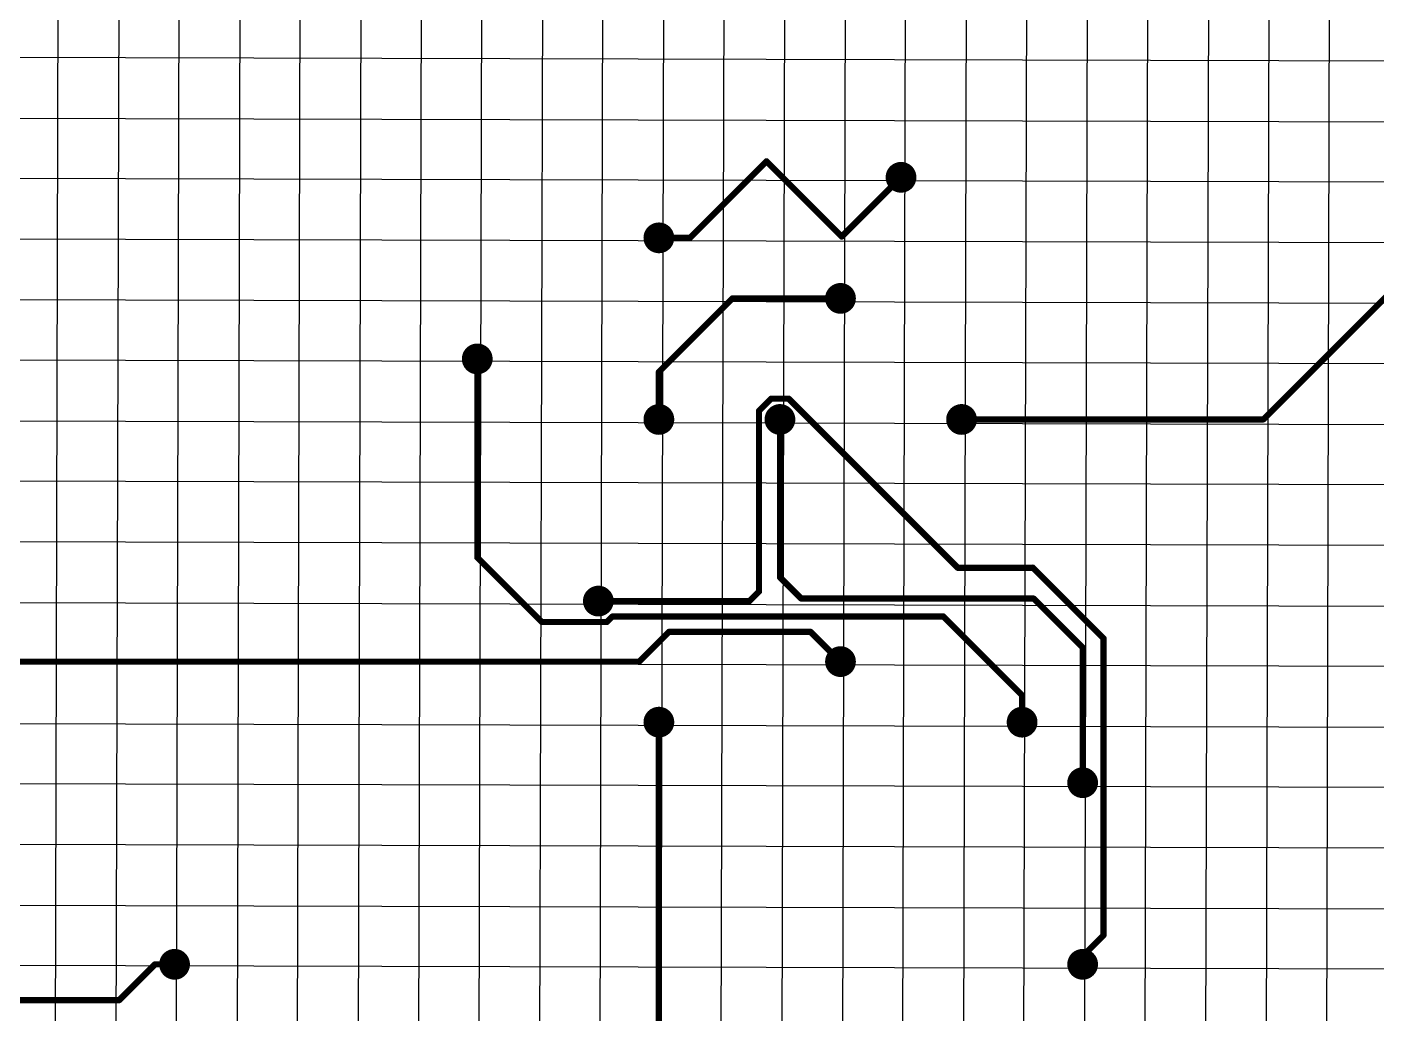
# Model space of a CAD drawing. Header units: millimetres. Extents: x -1529 to 2898, y -1337 to 2183.
# Drawn here: x 1731.9 to 1871.2, y -966.7 to -864.8 of the extents above; entities that cross this region are included whole.
import ezdxf

# ---------------------------------------------------------------- set-up
doc = ezdxf.new("R2010")
doc.units = ezdxf.units.MM
doc.layers.add('2-тонкие', color=141, linetype='Continuous', lineweight=30)
doc.layers.add('TopOverlay', color=2, linetype='Continuous')

msp = doc.modelspace()

# ---------------------------------------------------------------- linework, layer by layer
at = {"layer": '2-тонкие', "color": 0}
for p, q in [((1734.588, -1049.198), (1735.24, -799.051)), ((1741.497, -799.051), (1740.831, -1054.523)), ((1747.088, -1049.23), (1747.741, -799.051)), ((1759.588, -1049.263), (1760.241, -799.051)), ((1766.498, -799.051), (1765.831, -1054.589)), ((1772.741, -799.051), (1772.088, -1049.296)), ((1778.331, -1054.621), (1778.998, -799.051)), ((1785.241, -799.051), (1784.588, -1049.328)), ((1790.831, -1054.654), (1791.498, -799.051)), ((1797.741, -799.051), (1797.088, -1049.361)), ((1803.331, -1054.686), (1803.998, -799.051)), ((1810.241, -799.051), (1809.588, -1049.393)), ((1816.498, -799.051), (1815.831, -1054.719)), ((1822.088, -1049.426), (1822.741, -799.051)), ((1828.998, -799.051), (1828.331, -1054.751)), ((1834.588, -1049.458), (1835.241, -799.051)), ((1841.498, -799.051), (1840.831, -1054.784)), ((1847.088, -1049.491), (1847.741, -799.051)), ((1853.998, -799.051), (1853.331, -1054.817)), ((1860.241, -799.051), (1859.588, -1049.524)), ((1865.831, -1054.849), (1866.498, -799.051)), ((1915.855, -868.42), (1672.105, -867.785)), ((1672.105, -874.035), (1921.294, -874.684)), ((1915.855, -880.92), (1672.105, -880.285)), ((1921.261, -887.184), (1672.105, -886.535)), ((1672.105, -892.785), (1915.855, -893.42)), ((1672.105, -905.285), (1915.855, -905.92)), ((1921.196, -912.184), (1672.105, -911.535)), ((1915.855, -918.42), (1672.105, -917.785)), ((1672.105, -924.035), (1921.164, -924.684)), ((1915.855, -930.92), (1672.105, -930.285)), ((1672.105, -936.535), (1921.131, -937.184)), ((1915.855, -943.42), (1672.105, -942.785)), ((1921.098, -949.684), (1672.105, -949.035)), ((1672.105, -955.285), (1915.855, -955.92)), ((1921.066, -962.184), (1672.105, -961.535))]:
    msp.add_line(p, q, dxfattribs=at)
at = {"layer": 'TopOverlay', "color": 0}
for p, q in [((1753.997, -799.051), (1753.331, -1054.556)), ((1921.229, -899.684), (1672.105, -899.035))]:
    msp.add_line(p, q, dxfattribs=at)
for points, const_width in [([(1897.105, -867.701), (1859.505, -905.301)], 0.635), ([(1808.211, -878.643), (1800.302, -886.551)], 0.635), ([(1815.987, -886.419), (1808.211, -878.643)], 0.635), ([(1822.105, -880.301), (1815.987, -886.419)], 0.635), ([(1821.787, -879.984), (1821.47, -879.984)], 0.127), ([(1821.787, -880.301), (1821.47, -879.984)], 0.127), ([(1821.787, -880.301), (1821.47, -880.619)], 0.127), ([(1821.787, -880.619), (1821.47, -880.619)], 0.127), ([(1822.105, -879.666), (1821.787, -879.984)], 0.127), ([(1822.105, -880.936), (1821.787, -880.619)], 0.127), ([(1822.422, -879.984), (1822.105, -879.666)], 0.127), ([(1822.422, -880.619), (1822.105, -880.936)], 0.127), ([(1822.74, -879.984), (1822.422, -880.301)], 0.127), ([(1822.74, -879.984), (1822.422, -879.984)], 0.127), ([(1822.74, -880.619), (1822.422, -880.301)], 0.127), ([(1822.74, -880.619), (1822.422, -880.619)], 0.127), ([(1796.787, -886.234), (1796.47, -886.234)], 0.127), ([(1796.787, -886.551), (1796.47, -886.234)], 0.127), ([(1797.105, -885.916), (1796.787, -886.234)], 0.127), ([(1800.302, -886.551), (1797.105, -886.551)], 0.635), ([(1797.422, -886.234), (1797.105, -885.916)], 0.127), ([(1797.74, -886.234), (1797.422, -886.551)], 0.127), ([(1797.74, -886.234), (1797.422, -886.234)], 0.127), ([(1796.787, -886.551), (1796.47, -886.869)], 0.127), ([(1796.787, -886.869), (1796.47, -886.869)], 0.127), ([(1797.105, -887.186), (1796.787, -886.869)], 0.127), ([(1797.422, -886.869), (1797.105, -887.186)], 0.127), ([(1797.74, -886.869), (1797.422, -886.551)], 0.127), ([(1797.74, -886.869), (1797.422, -886.869)], 0.127), ([(1804.691, -892.801), (1797.105, -900.387)], 0.635), ([(1815.855, -892.801), (1804.691, -892.801)], 0.635), ([(1815.537, -892.484), (1815.22, -892.484)], 0.127), ([(1815.537, -892.801), (1815.22, -892.484)], 0.127), ([(1815.537, -892.801), (1815.22, -893.119)], 0.127), ([(1815.537, -893.119), (1815.22, -893.119)], 0.127), ([(1815.855, -892.166), (1815.537, -892.484)], 0.127), ([(1815.855, -893.436), (1815.537, -893.119)], 0.127), ([(1816.172, -892.484), (1815.855, -892.166)], 0.127), ([(1816.172, -893.119), (1815.855, -893.436)], 0.127), ([(1816.49, -892.484), (1816.172, -892.801)], 0.127), ([(1816.49, -892.484), (1816.172, -892.484)], 0.127), ([(1816.49, -893.119), (1816.172, -892.801)], 0.127), ([(1816.49, -893.119), (1816.172, -893.119)], 0.127), ([(1778.037, -898.734), (1777.72, -898.734)], 0.127), ([(1778.037, -899.051), (1777.72, -898.734)], 0.127), ([(1778.355, -898.416), (1778.037, -898.734)], 0.127), ([(1778.355, -919.555), (1778.355, -899.051)], 0.635), ([(1778.672, -898.734), (1778.355, -898.416)], 0.127), ([(1778.99, -898.734), (1778.672, -899.051)], 0.127), ([(1778.99, -898.734), (1778.672, -898.734)], 0.127), ([(1778.037, -899.051), (1777.72, -899.369)], 0.127), ([(1778.037, -899.369), (1777.72, -899.369)], 0.127), ([(1778.355, -899.686), (1778.037, -899.369)], 0.127), ([(1778.672, -899.369), (1778.355, -899.686)], 0.127), ([(1778.99, -899.369), (1778.672, -899.051)], 0.127), ([(1778.99, -899.369), (1778.672, -899.369)], 0.127), ([(1797.105, -905.301), (1797.105, -900.387)], 0.635), ([(1808.712, -903.146), (1807.45, -904.409)], 0.635), ([(1810.498, -903.146), (1808.712, -903.146)], 0.635), ([(1827.972, -920.62), (1810.498, -903.146)], 0.635), ([(1807.45, -923.063), (1807.45, -904.409)], 0.635), ([(1796.787, -904.984), (1796.47, -904.984)], 0.127), ([(1796.787, -905.301), (1796.47, -904.984)], 0.127), ([(1796.787, -905.301), (1796.47, -905.619)], 0.127), ([(1796.787, -905.619), (1796.47, -905.619)], 0.127), ([(1797.105, -904.666), (1796.787, -904.984)], 0.127), ([(1797.105, -905.936), (1796.787, -905.619)], 0.127), ([(1797.422, -904.984), (1797.105, -904.666)], 0.127), ([(1797.422, -905.619), (1797.105, -905.936)], 0.127), ([(1797.74, -904.984), (1797.422, -905.301)], 0.127), ([(1797.74, -904.984), (1797.422, -904.984)], 0.127), ([(1797.74, -905.619), (1797.422, -905.301)], 0.127), ([(1797.74, -905.619), (1797.422, -905.619)], 0.127), ([(1809.287, -904.984), (1808.97, -904.984)], 0.127), ([(1809.287, -905.301), (1808.97, -904.984)], 0.127), ([(1809.287, -905.301), (1808.97, -905.619)], 0.127), ([(1809.287, -905.619), (1808.97, -905.619)], 0.127), ([(1809.605, -904.666), (1809.287, -904.984)], 0.127), ([(1809.605, -905.936), (1809.287, -905.619)], 0.127), ([(1809.605, -921.595), (1809.605, -905.301)], 0.635), ([(1809.922, -904.984), (1809.605, -904.666)], 0.127), ([(1809.922, -905.619), (1809.605, -905.936)], 0.127), ([(1810.24, -904.984), (1809.922, -905.301)], 0.127), ([(1810.24, -904.984), (1809.922, -904.984)], 0.127), ([(1810.24, -905.619), (1809.922, -905.301)], 0.127), ([(1810.24, -905.619), (1809.922, -905.619)], 0.127), ([(1828.037, -904.984), (1827.72, -904.984)], 0.127), ([(1828.037, -905.301), (1827.72, -904.984)], 0.127), ([(1828.037, -905.301), (1827.72, -905.619)], 0.127), ([(1828.037, -905.619), (1827.72, -905.619)], 0.127), ([(1828.355, -904.666), (1828.037, -904.984)], 0.127), ([(1828.355, -905.936), (1828.037, -905.619)], 0.127), ([(1859.505, -905.301), (1828.355, -905.301)], 0.635), ([(1828.672, -904.984), (1828.355, -904.666)], 0.127), ([(1828.672, -905.619), (1828.355, -905.936)], 0.127), ([(1828.99, -904.984), (1828.672, -905.301)], 0.127), ([(1828.99, -904.984), (1828.672, -904.984)], 0.127), ([(1828.99, -905.619), (1828.672, -905.301)], 0.127), ([(1828.99, -905.619), (1828.672, -905.619)], 0.127), ([(1785.006, -926.206), (1778.355, -919.555)], 0.635), ([(1835.687, -920.62), (1827.972, -920.62)], 0.635), ([(1835.716, -920.591), (1835.687, -920.62)], 0.635), ([(1843.01, -927.886), (1835.716, -920.591)], 0.635), ([(1811.801, -923.791), (1809.605, -921.595)], 0.635), ([(1790.537, -923.734), (1790.22, -923.734)], 0.127), ([(1790.537, -924.051), (1790.22, -923.734)], 0.127), ([(1790.537, -924.051), (1790.22, -924.369)], 0.127), ([(1790.855, -923.416), (1790.537, -923.734)], 0.127), ([(1806.461, -924.051), (1790.855, -924.051)], 0.635), ([(1791.172, -923.734), (1790.855, -923.416)], 0.127), ([(1791.49, -923.734), (1791.172, -924.051)], 0.127), ([(1791.49, -923.734), (1791.172, -923.734)], 0.127), ([(1791.49, -924.369), (1791.172, -924.051)], 0.127), ([(1807.45, -923.063), (1806.461, -924.051)], 0.635), ([(1835.804, -923.791), (1811.801, -923.791)], 0.635), ([(1840.855, -928.842), (1835.804, -923.791)], 0.635), ([(1790.537, -924.369), (1790.22, -924.369)], 0.127), ([(1790.855, -924.686), (1790.537, -924.369)], 0.127), ([(1791.172, -924.369), (1790.855, -924.686)], 0.127), ([(1791.49, -924.369), (1791.172, -924.369)], 0.127), ([(1792.317, -925.637), (1791.748, -926.206)], 0.635), ([(1826.473, -925.637), (1792.317, -925.637)], 0.635), ([(1834.605, -933.768), (1826.473, -925.637)], 0.635), ([(1791.748, -926.206), (1785.006, -926.206)], 0.635), ([(1798.145, -927.224), (1795.068, -930.301)], 0.635), ([(1812.755, -927.224), (1798.145, -927.224)], 0.635), ([(1812.756, -927.223), (1812.755, -927.224)], 0.635), ([(1815.834, -930.301), (1812.756, -927.223)], 0.635), ([(1843.01, -958.559), (1843.01, -927.886)], 0.635), ([(1815.855, -929.666), (1815.537, -929.984)], 0.127), ([(1816.172, -929.984), (1815.855, -929.666)], 0.127), ([(1840.855, -942.801), (1840.855, -928.842)], 0.635), ([(1795.068, -930.301), (1684.605, -930.301)], 0.635), ([(1815.537, -929.984), (1815.22, -929.984)], 0.127), ([(1815.537, -930.301), (1815.22, -929.984)], 0.127), ([(1815.537, -930.301), (1815.22, -930.619)], 0.127), ([(1815.537, -930.619), (1815.22, -930.619)], 0.127), ([(1815.855, -930.936), (1815.537, -930.619)], 0.127), ([(1815.855, -930.301), (1815.834, -930.301)], 0.635), ([(1816.172, -930.619), (1815.855, -930.936)], 0.127), ([(1816.49, -929.984), (1816.172, -930.301)], 0.127), ([(1816.49, -929.984), (1816.172, -929.984)], 0.127), ([(1816.49, -930.619), (1816.172, -930.301)], 0.127), ([(1816.49, -930.619), (1816.172, -930.619)], 0.127), ([(1834.605, -936.551), (1834.605, -933.768)], 0.635), ([(1796.787, -936.234), (1796.47, -936.234)], 0.127), ([(1796.787, -936.551), (1796.47, -936.234)], 0.127), ([(1796.787, -936.551), (1796.47, -936.869)], 0.127), ([(1797.105, -935.916), (1796.787, -936.234)], 0.127), ([(1797.105, -970.881), (1797.105, -936.551)], 0.635), ([(1797.422, -936.234), (1797.105, -935.916)], 0.127), ([(1797.74, -936.234), (1797.422, -936.551)], 0.127), ([(1797.74, -936.234), (1797.422, -936.234)], 0.127), ([(1797.74, -936.869), (1797.422, -936.551)], 0.127), ([(1834.287, -936.234), (1833.97, -936.234)], 0.127), ([(1834.287, -936.551), (1833.97, -936.234)], 0.127), ([(1834.287, -936.551), (1833.97, -936.869)], 0.127), ([(1834.605, -935.916), (1834.287, -936.234)], 0.127), ([(1834.922, -936.234), (1834.605, -935.916)], 0.127), ([(1835.24, -936.234), (1834.922, -936.551)], 0.127), ([(1835.24, -936.234), (1834.922, -936.234)], 0.127), ([(1835.24, -936.869), (1834.922, -936.551)], 0.127), ([(1796.787, -936.869), (1796.47, -936.869)], 0.127), ([(1797.105, -937.186), (1796.787, -936.869)], 0.127), ([(1797.422, -936.869), (1797.105, -937.186)], 0.127), ([(1797.74, -936.869), (1797.422, -936.869)], 0.127), ([(1834.287, -936.869), (1833.97, -936.869)], 0.127), ([(1834.605, -937.186), (1834.287, -936.869)], 0.127), ([(1834.922, -936.869), (1834.605, -937.186)], 0.127), ([(1835.24, -936.869), (1834.922, -936.869)], 0.127), ([(1840.855, -942.166), (1840.537, -942.484)], 0.127), ([(1841.172, -942.484), (1840.855, -942.166)], 0.127), ([(1840.537, -942.484), (1840.22, -942.484)], 0.127), ([(1840.537, -942.801), (1840.22, -942.484)], 0.127), ([(1840.537, -942.801), (1840.22, -943.119)], 0.127), ([(1840.537, -943.119), (1840.22, -943.119)], 0.127), ([(1840.855, -943.436), (1840.537, -943.119)], 0.127), ([(1841.172, -943.119), (1840.855, -943.436)], 0.127), ([(1841.49, -942.484), (1841.172, -942.801)], 0.127), ([(1841.49, -942.484), (1841.172, -942.484)], 0.127), ([(1841.49, -943.119), (1841.172, -942.801)], 0.127), ([(1841.49, -943.119), (1841.172, -943.119)], 0.127), ([(1843.01, -958.559), (1840.855, -960.714)], 0.635), ([(1745.085, -961.551), (1741.379, -965.257)], 0.635), ([(1747.105, -961.551), (1745.085, -961.551)], 0.635), ([(1746.787, -961.234), (1746.47, -961.234)], 0.127), ([(1746.787, -961.551), (1746.47, -961.234)], 0.127), ([(1746.787, -961.551), (1746.47, -961.869)], 0.127), ([(1747.105, -960.916), (1746.787, -961.234)], 0.127), ([(1747.422, -961.234), (1747.105, -960.916)], 0.127), ([(1747.74, -961.234), (1747.422, -961.551)], 0.127), ([(1747.74, -961.234), (1747.422, -961.234)], 0.127), ([(1747.74, -961.869), (1747.422, -961.551)], 0.127), ([(1840.537, -961.234), (1840.22, -961.234)], 0.127), ([(1840.537, -961.551), (1840.22, -961.234)], 0.127), ([(1840.537, -961.551), (1840.22, -961.869)], 0.127), ([(1840.855, -960.916), (1840.537, -961.234)], 0.127), ([(1840.855, -961.551), (1840.855, -960.714)], 0.635), ([(1841.172, -961.234), (1840.855, -960.916)], 0.127), ([(1841.49, -961.234), (1841.172, -961.551)], 0.127), ([(1841.49, -961.234), (1841.172, -961.234)], 0.127), ([(1841.49, -961.869), (1841.172, -961.551)], 0.127), ([(1746.787, -961.869), (1746.47, -961.869)], 0.127), ([(1747.105, -962.186), (1746.787, -961.869)], 0.127), ([(1747.422, -961.869), (1747.105, -962.186)], 0.127), ([(1747.74, -961.869), (1747.422, -961.869)], 0.127), ([(1840.537, -961.869), (1840.22, -961.869)], 0.127), ([(1840.855, -962.186), (1840.537, -961.869)], 0.127), ([(1841.172, -961.869), (1840.855, -962.186)], 0.127), ([(1841.49, -961.869), (1841.172, -961.869)], 0.127), ([(1741.379, -965.257), (1687.249, -965.257)], 0.635)]:
    msp.add_lwpolyline(points, dxfattribs=dict(at, const_width=const_width))
for points, const_width in [([(1808.37, -878.643, -1), (1808.052, -878.643, -1)], 0.318), ([(1808.37, -878.643, -1), (1808.052, -878.643, -1)], 0.318), ([(1822.899, -880.301, -1), (1821.311, -880.301, -1)], 1.587), ([(1822.549, -880.301, -1), (1821.66, -880.301, -1)], 0.889), ([(1821.502, -879.984, -1), (1821.438, -879.984, -1)], 0.0635), ([(1821.502, -879.984, -1), (1821.438, -879.984, -1)], 0.0635), ([(1821.502, -880.619, -1), (1821.438, -880.619, -1)], 0.0635), ([(1821.502, -880.619, -1), (1821.438, -880.619, -1)], 0.0635), ([(1821.819, -879.984, -1), (1821.756, -879.984, -1)], 0.0635), ([(1821.819, -879.984, -1), (1821.756, -879.984, -1)], 0.0635), ([(1821.819, -880.301, -1), (1821.756, -880.301, -1)], 0.0635), ([(1821.819, -880.301, -1), (1821.756, -880.301, -1)], 0.0635), ([(1821.819, -880.619, -1), (1821.756, -880.619, -1)], 0.0635), ([(1821.819, -880.619, -1), (1821.756, -880.619, -1)], 0.0635), ([(1822.264, -880.301, -1), (1821.946, -880.301, -1)], 0.318), ([(1822.137, -879.666, -1), (1822.073, -879.666, -1)], 0.0635), ([(1822.137, -879.666, -1), (1822.073, -879.666, -1)], 0.0635), ([(1822.454, -879.984, -1), (1822.391, -879.984, -1)], 0.0635), ([(1822.454, -879.984, -1), (1822.391, -879.984, -1)], 0.0635), ([(1822.454, -880.301, -1), (1822.391, -880.301, -1)], 0.0635), ([(1822.454, -880.301, -1), (1822.391, -880.301, -1)], 0.0635), ([(1822.454, -880.619, -1), (1822.391, -880.619, -1)], 0.0635), ([(1822.454, -880.619, -1), (1822.391, -880.619, -1)], 0.0635), ([(1822.772, -879.984, -1), (1822.708, -879.984, -1)], 0.0635), ([(1822.772, -879.984, -1), (1822.708, -879.984, -1)], 0.0635), ([(1822.772, -880.619, -1), (1822.708, -880.619, -1)], 0.0635), ([(1822.772, -880.619, -1), (1822.708, -880.619, -1)], 0.0635), ([(1822.137, -880.936, -1), (1822.073, -880.936, -1)], 0.0635), ([(1822.137, -880.936, -1), (1822.073, -880.936, -1)], 0.0635), ([(1797.899, -886.551, -1), (1796.311, -886.551, -1)], 1.587), ([(1797.549, -886.551, -1), (1796.66, -886.551, -1)], 0.889), ([(1796.502, -886.234, -1), (1796.438, -886.234, -1)], 0.0635), ([(1796.502, -886.234, -1), (1796.438, -886.234, -1)], 0.0635), ([(1796.819, -886.234, -1), (1796.756, -886.234, -1)], 0.0635), ([(1796.819, -886.234, -1), (1796.756, -886.234, -1)], 0.0635), ([(1797.264, -886.551, -1), (1796.946, -886.551, -1)], 0.318), ([(1797.137, -885.916, -1), (1797.073, -885.916, -1)], 0.0635), ([(1797.137, -885.916, -1), (1797.073, -885.916, -1)], 0.0635), ([(1797.454, -886.234, -1), (1797.391, -886.234, -1)], 0.0635), ([(1797.454, -886.234, -1), (1797.391, -886.234, -1)], 0.0635), ([(1797.772, -886.234, -1), (1797.708, -886.234, -1)], 0.0635), ([(1797.772, -886.234, -1), (1797.708, -886.234, -1)], 0.0635), ([(1800.461, -886.551, -1), (1800.144, -886.551, -1)], 0.318), ([(1800.461, -886.551, -1), (1800.144, -886.551, -1)], 0.318), ([(1816.146, -886.419, -1), (1815.828, -886.419, -1)], 0.318), ([(1816.146, -886.419, -1), (1815.828, -886.419, -1)], 0.318), ([(1796.502, -886.869, -1), (1796.438, -886.869, -1)], 0.0635), ([(1796.502, -886.869, -1), (1796.438, -886.869, -1)], 0.0635), ([(1796.819, -886.551, -1), (1796.756, -886.551, -1)], 0.0635), ([(1796.819, -886.551, -1), (1796.756, -886.551, -1)], 0.0635), ([(1796.819, -886.869, -1), (1796.756, -886.869, -1)], 0.0635), ([(1796.819, -886.869, -1), (1796.756, -886.869, -1)], 0.0635), ([(1797.137, -887.186, -1), (1797.073, -887.186, -1)], 0.0635), ([(1797.137, -887.186, -1), (1797.073, -887.186, -1)], 0.0635), ([(1797.454, -886.551, -1), (1797.391, -886.551, -1)], 0.0635), ([(1797.454, -886.551, -1), (1797.391, -886.551, -1)], 0.0635), ([(1797.454, -886.869, -1), (1797.391, -886.869, -1)], 0.0635), ([(1797.454, -886.869, -1), (1797.391, -886.869, -1)], 0.0635), ([(1797.772, -886.869, -1), (1797.708, -886.869, -1)], 0.0635), ([(1797.772, -886.869, -1), (1797.708, -886.869, -1)], 0.0635), ([(1816.649, -892.801, -1), (1815.061, -892.801, -1)], 1.587), ([(1816.299, -892.801, -1), (1815.41, -892.801, -1)], 0.889), ([(1804.85, -892.801, -1), (1804.532, -892.801, -1)], 0.318), ([(1804.85, -892.801, -1), (1804.532, -892.801, -1)], 0.318), ([(1815.252, -892.484, -1), (1815.188, -892.484, -1)], 0.0635), ([(1815.252, -892.484, -1), (1815.188, -892.484, -1)], 0.0635), ([(1815.252, -893.119, -1), (1815.188, -893.119, -1)], 0.0635), ([(1815.252, -893.119, -1), (1815.188, -893.119, -1)], 0.0635), ([(1815.569, -892.484, -1), (1815.506, -892.484, -1)], 0.0635), ([(1815.569, -892.484, -1), (1815.506, -892.484, -1)], 0.0635), ([(1815.569, -892.801, -1), (1815.506, -892.801, -1)], 0.0635), ([(1815.569, -892.801, -1), (1815.506, -892.801, -1)], 0.0635), ([(1815.569, -893.119, -1), (1815.506, -893.119, -1)], 0.0635), ([(1815.569, -893.119, -1), (1815.506, -893.119, -1)], 0.0635), ([(1816.014, -892.801, -1), (1815.696, -892.801, -1)], 0.318), ([(1815.887, -892.166, -1), (1815.823, -892.166, -1)], 0.0635), ([(1815.887, -892.166, -1), (1815.823, -892.166, -1)], 0.0635), ([(1815.887, -893.436, -1), (1815.823, -893.436, -1)], 0.0635), ([(1815.887, -893.436, -1), (1815.823, -893.436, -1)], 0.0635), ([(1816.204, -892.484, -1), (1816.141, -892.484, -1)], 0.0635), ([(1816.204, -892.484, -1), (1816.141, -892.484, -1)], 0.0635), ([(1816.204, -892.801, -1), (1816.141, -892.801, -1)], 0.0635), ([(1816.204, -892.801, -1), (1816.141, -892.801, -1)], 0.0635), ([(1816.204, -893.119, -1), (1816.141, -893.119, -1)], 0.0635), ([(1816.204, -893.119, -1), (1816.141, -893.119, -1)], 0.0635), ([(1816.522, -892.484, -1), (1816.458, -892.484, -1)], 0.0635), ([(1816.522, -892.484, -1), (1816.458, -892.484, -1)], 0.0635), ([(1816.522, -893.119, -1), (1816.458, -893.119, -1)], 0.0635), ([(1816.522, -893.119, -1), (1816.458, -893.119, -1)], 0.0635), ([(1779.149, -899.051, -1), (1777.561, -899.051, -1)], 1.587), ([(1778.799, -899.051, -1), (1777.91, -899.051, -1)], 0.889), ([(1777.752, -898.734, -1), (1777.688, -898.734, -1)], 0.0635), ([(1777.752, -898.734, -1), (1777.688, -898.734, -1)], 0.0635), ([(1778.069, -898.734, -1), (1778.006, -898.734, -1)], 0.0635), ([(1778.069, -898.734, -1), (1778.006, -898.734, -1)], 0.0635), ([(1778.514, -899.051, -1), (1778.196, -899.051, -1)], 0.318), ([(1778.387, -898.416, -1), (1778.323, -898.416, -1)], 0.0635), ([(1778.387, -898.416, -1), (1778.323, -898.416, -1)], 0.0635), ([(1778.704, -898.734, -1), (1778.641, -898.734, -1)], 0.0635), ([(1778.704, -898.734, -1), (1778.641, -898.734, -1)], 0.0635), ([(1779.022, -898.734, -1), (1778.958, -898.734, -1)], 0.0635), ([(1779.022, -898.734, -1), (1778.958, -898.734, -1)], 0.0635), ([(1777.752, -899.369, -1), (1777.688, -899.369, -1)], 0.0635), ([(1777.752, -899.369, -1), (1777.688, -899.369, -1)], 0.0635), ([(1778.069, -899.051, -1), (1778.006, -899.051, -1)], 0.0635), ([(1778.069, -899.051, -1), (1778.006, -899.051, -1)], 0.0635), ([(1778.069, -899.369, -1), (1778.006, -899.369, -1)], 0.0635), ([(1778.069, -899.369, -1), (1778.006, -899.369, -1)], 0.0635), ([(1778.387, -899.686, -1), (1778.323, -899.686, -1)], 0.0635), ([(1778.387, -899.686, -1), (1778.323, -899.686, -1)], 0.0635), ([(1778.704, -899.051, -1), (1778.641, -899.051, -1)], 0.0635), ([(1778.704, -899.051, -1), (1778.641, -899.051, -1)], 0.0635), ([(1778.704, -899.369, -1), (1778.641, -899.369, -1)], 0.0635), ([(1778.704, -899.369, -1), (1778.641, -899.369, -1)], 0.0635), ([(1779.022, -899.369, -1), (1778.958, -899.369, -1)], 0.0635), ([(1779.022, -899.369, -1), (1778.958, -899.369, -1)], 0.0635), ([(1797.264, -900.387, -1), (1796.946, -900.387, -1)], 0.318), ([(1797.264, -900.387, -1), (1796.946, -900.387, -1)], 0.318), ([(1808.871, -903.146, -1), (1808.554, -903.146, -1)], 0.318), ([(1808.871, -903.146, -1), (1808.554, -903.146, -1)], 0.318), ([(1810.656, -903.146, -1), (1810.339, -903.146, -1)], 0.318), ([(1810.656, -903.146, -1), (1810.339, -903.146, -1)], 0.318), ([(1797.899, -905.301, -1), (1796.311, -905.301, -1)], 1.587), ([(1797.549, -905.301, -1), (1796.66, -905.301, -1)], 0.889), ([(1807.609, -904.409, -1), (1807.291, -904.409, -1)], 0.318), ([(1807.609, -904.409, -1), (1807.291, -904.409, -1)], 0.318), ([(1810.399, -905.301, -1), (1808.811, -905.301, -1)], 1.587), ([(1810.049, -905.301, -1), (1809.16, -905.301, -1)], 0.889), ([(1829.149, -905.301, -1), (1827.561, -905.301, -1)], 1.587), ([(1828.799, -905.301, -1), (1827.91, -905.301, -1)], 0.889), ([(1796.502, -904.984, -1), (1796.438, -904.984, -1)], 0.0635), ([(1796.502, -904.984, -1), (1796.438, -904.984, -1)], 0.0635), ([(1796.502, -905.619, -1), (1796.438, -905.619, -1)], 0.0635), ([(1796.502, -905.619, -1), (1796.438, -905.619, -1)], 0.0635), ([(1796.819, -904.984, -1), (1796.756, -904.984, -1)], 0.0635), ([(1796.819, -904.984, -1), (1796.756, -904.984, -1)], 0.0635), ([(1796.819, -905.301, -1), (1796.756, -905.301, -1)], 0.0635), ([(1796.819, -905.301, -1), (1796.756, -905.301, -1)], 0.0635), ([(1796.819, -905.619, -1), (1796.756, -905.619, -1)], 0.0635), ([(1796.819, -905.619, -1), (1796.756, -905.619, -1)], 0.0635), ([(1797.264, -905.301, -1), (1796.946, -905.301, -1)], 0.318), ([(1797.137, -904.666, -1), (1797.073, -904.666, -1)], 0.0635), ([(1797.137, -904.666, -1), (1797.073, -904.666, -1)], 0.0635), ([(1797.137, -905.936, -1), (1797.073, -905.936, -1)], 0.0635), ([(1797.137, -905.936, -1), (1797.073, -905.936, -1)], 0.0635), ([(1797.454, -904.984, -1), (1797.391, -904.984, -1)], 0.0635), ([(1797.454, -904.984, -1), (1797.391, -904.984, -1)], 0.0635), ([(1797.454, -905.301, -1), (1797.391, -905.301, -1)], 0.0635), ([(1797.454, -905.301, -1), (1797.391, -905.301, -1)], 0.0635), ([(1797.454, -905.619, -1), (1797.391, -905.619, -1)], 0.0635), ([(1797.454, -905.619, -1), (1797.391, -905.619, -1)], 0.0635), ([(1797.772, -904.984, -1), (1797.708, -904.984, -1)], 0.0635), ([(1797.772, -904.984, -1), (1797.708, -904.984, -1)], 0.0635), ([(1797.772, -905.619, -1), (1797.708, -905.619, -1)], 0.0635), ([(1797.772, -905.619, -1), (1797.708, -905.619, -1)], 0.0635), ([(1809.002, -904.984, -1), (1808.938, -904.984, -1)], 0.0635), ([(1809.002, -904.984, -1), (1808.938, -904.984, -1)], 0.0635), ([(1809.002, -905.619, -1), (1808.938, -905.619, -1)], 0.0635), ([(1809.002, -905.619, -1), (1808.938, -905.619, -1)], 0.0635), ([(1809.319, -904.984, -1), (1809.256, -904.984, -1)], 0.0635), ([(1809.319, -904.984, -1), (1809.256, -904.984, -1)], 0.0635), ([(1809.319, -905.301, -1), (1809.256, -905.301, -1)], 0.0635), ([(1809.319, -905.301, -1), (1809.256, -905.301, -1)], 0.0635), ([(1809.319, -905.619, -1), (1809.256, -905.619, -1)], 0.0635), ([(1809.319, -905.619, -1), (1809.256, -905.619, -1)], 0.0635), ([(1809.764, -905.301, -1), (1809.446, -905.301, -1)], 0.318), ([(1809.637, -904.666, -1), (1809.573, -904.666, -1)], 0.0635), ([(1809.637, -904.666, -1), (1809.573, -904.666, -1)], 0.0635), ([(1809.637, -905.936, -1), (1809.573, -905.936, -1)], 0.0635), ([(1809.637, -905.936, -1), (1809.573, -905.936, -1)], 0.0635), ([(1809.954, -904.984, -1), (1809.891, -904.984, -1)], 0.0635), ([(1809.954, -904.984, -1), (1809.891, -904.984, -1)], 0.0635), ([(1809.954, -905.301, -1), (1809.891, -905.301, -1)], 0.0635), ([(1809.954, -905.301, -1), (1809.891, -905.301, -1)], 0.0635), ([(1809.954, -905.619, -1), (1809.891, -905.619, -1)], 0.0635), ([(1809.954, -905.619, -1), (1809.891, -905.619, -1)], 0.0635), ([(1810.272, -904.984, -1), (1810.208, -904.984, -1)], 0.0635), ([(1810.272, -904.984, -1), (1810.208, -904.984, -1)], 0.0635), ([(1810.272, -905.619, -1), (1810.208, -905.619, -1)], 0.0635), ([(1810.272, -905.619, -1), (1810.208, -905.619, -1)], 0.0635), ([(1827.752, -904.984, -1), (1827.688, -904.984, -1)], 0.0635), ([(1827.752, -904.984, -1), (1827.688, -904.984, -1)], 0.0635), ([(1827.752, -905.619, -1), (1827.688, -905.619, -1)], 0.0635), ([(1827.752, -905.619, -1), (1827.688, -905.619, -1)], 0.0635), ([(1828.069, -904.984, -1), (1828.006, -904.984, -1)], 0.0635), ([(1828.069, -904.984, -1), (1828.006, -904.984, -1)], 0.0635), ([(1828.069, -905.301, -1), (1828.006, -905.301, -1)], 0.0635), ([(1828.069, -905.301, -1), (1828.006, -905.301, -1)], 0.0635), ([(1828.069, -905.619, -1), (1828.006, -905.619, -1)], 0.0635), ([(1828.069, -905.619, -1), (1828.006, -905.619, -1)], 0.0635), ([(1828.514, -905.301, -1), (1828.196, -905.301, -1)], 0.318), ([(1828.387, -904.666, -1), (1828.323, -904.666, -1)], 0.0635), ([(1828.387, -904.666, -1), (1828.323, -904.666, -1)], 0.0635), ([(1828.387, -905.936, -1), (1828.323, -905.936, -1)], 0.0635), ([(1828.387, -905.936, -1), (1828.323, -905.936, -1)], 0.0635), ([(1828.704, -904.984, -1), (1828.641, -904.984, -1)], 0.0635), ([(1828.704, -904.984, -1), (1828.641, -904.984, -1)], 0.0635), ([(1828.704, -905.301, -1), (1828.641, -905.301, -1)], 0.0635), ([(1828.704, -905.301, -1), (1828.641, -905.301, -1)], 0.0635), ([(1828.704, -905.619, -1), (1828.641, -905.619, -1)], 0.0635), ([(1828.704, -905.619, -1), (1828.641, -905.619, -1)], 0.0635), ([(1829.022, -904.984, -1), (1828.958, -904.984, -1)], 0.0635), ([(1829.022, -904.984, -1), (1828.958, -904.984, -1)], 0.0635), ([(1829.022, -905.619, -1), (1828.958, -905.619, -1)], 0.0635), ([(1829.022, -905.619, -1), (1828.958, -905.619, -1)], 0.0635), ([(1859.664, -905.301, -1), (1859.346, -905.301, -1)], 0.318), ([(1859.664, -905.301, -1), (1859.346, -905.301, -1)], 0.318), ([(1778.514, -919.555, -1), (1778.196, -919.555, -1)], 0.318), ([(1778.514, -919.555, -1), (1778.196, -919.555, -1)], 0.318), ([(1828.13, -920.62, -1), (1827.813, -920.62, -1)], 0.318), ([(1828.13, -920.62, -1), (1827.813, -920.62, -1)], 0.318), ([(1835.846, -920.62, -1), (1835.528, -920.62, -1)], 0.318), ([(1835.846, -920.62, -1), (1835.528, -920.62, -1)], 0.318), ([(1835.874, -920.591, -1), (1835.557, -920.591, -1)], 0.318), ([(1835.874, -920.591, -1), (1835.557, -920.591, -1)], 0.318), ([(1791.649, -924.051, -1), (1790.061, -924.051, -1)], 1.587), ([(1809.764, -921.595, -1), (1809.446, -921.595, -1)], 0.318), ([(1809.764, -921.595, -1), (1809.446, -921.595, -1)], 0.318), ([(1791.299, -924.051, -1), (1790.41, -924.051, -1)], 0.889), ([(1790.252, -923.734, -1), (1790.188, -923.734, -1)], 0.0635), ([(1790.252, -923.734, -1), (1790.188, -923.734, -1)], 0.0635), ([(1790.569, -923.734, -1), (1790.506, -923.734, -1)], 0.0635), ([(1790.569, -923.734, -1), (1790.506, -923.734, -1)], 0.0635), ([(1790.569, -924.051, -1), (1790.506, -924.051, -1)], 0.0635), ([(1790.569, -924.051, -1), (1790.506, -924.051, -1)], 0.0635), ([(1791.014, -924.051, -1), (1790.696, -924.051, -1)], 0.318), ([(1790.887, -923.416, -1), (1790.823, -923.416, -1)], 0.0635), ([(1790.887, -923.416, -1), (1790.823, -923.416, -1)], 0.0635), ([(1791.204, -923.734, -1), (1791.141, -923.734, -1)], 0.0635), ([(1791.204, -923.734, -1), (1791.141, -923.734, -1)], 0.0635), ([(1791.204, -924.051, -1), (1791.141, -924.051, -1)], 0.0635), ([(1791.204, -924.051, -1), (1791.141, -924.051, -1)], 0.0635), ([(1791.522, -923.734, -1), (1791.458, -923.734, -1)], 0.0635), ([(1791.522, -923.734, -1), (1791.458, -923.734, -1)], 0.0635), ([(1806.62, -924.051, -1), (1806.303, -924.051, -1)], 0.318), ([(1806.62, -924.051, -1), (1806.303, -924.051, -1)], 0.318), ([(1807.609, -923.063, -1), (1807.291, -923.063, -1)], 0.318), ([(1807.609, -923.063, -1), (1807.291, -923.063, -1)], 0.318), ([(1811.96, -923.791, -1), (1811.642, -923.791, -1)], 0.318), ([(1811.96, -923.791, -1), (1811.642, -923.791, -1)], 0.318), ([(1835.963, -923.791, -1), (1835.645, -923.791, -1)], 0.318), ([(1835.963, -923.791, -1), (1835.645, -923.791, -1)], 0.318), ([(1790.252, -924.369, -1), (1790.188, -924.369, -1)], 0.0635), ([(1790.252, -924.369, -1), (1790.188, -924.369, -1)], 0.0635), ([(1790.569, -924.369, -1), (1790.506, -924.369, -1)], 0.0635), ([(1790.569, -924.369, -1), (1790.506, -924.369, -1)], 0.0635), ([(1790.887, -924.686, -1), (1790.823, -924.686, -1)], 0.0635), ([(1790.887, -924.686, -1), (1790.823, -924.686, -1)], 0.0635), ([(1791.204, -924.369, -1), (1791.141, -924.369, -1)], 0.0635), ([(1791.204, -924.369, -1), (1791.141, -924.369, -1)], 0.0635), ([(1791.522, -924.369, -1), (1791.458, -924.369, -1)], 0.0635), ([(1791.522, -924.369, -1), (1791.458, -924.369, -1)], 0.0635), ([(1792.476, -925.637, -1), (1792.158, -925.637, -1)], 0.318), ([(1792.476, -925.637, -1), (1792.158, -925.637, -1)], 0.318), ([(1826.632, -925.637, -1), (1826.315, -925.637, -1)], 0.318), ([(1826.632, -925.637, -1), (1826.315, -925.637, -1)], 0.318), ([(1785.165, -926.206, -1), (1784.847, -926.206, -1)], 0.318), ([(1785.165, -926.206, -1), (1784.847, -926.206, -1)], 0.318), ([(1791.906, -926.206, -1), (1791.589, -926.206, -1)], 0.318), ([(1791.906, -926.206, -1), (1791.589, -926.206, -1)], 0.318), ([(1798.304, -927.224, -1), (1797.986, -927.224, -1)], 0.318), ([(1798.304, -927.224, -1), (1797.986, -927.224, -1)], 0.318), ([(1812.914, -927.224, -1), (1812.596, -927.224, -1)], 0.318), ([(1812.914, -927.224, -1), (1812.596, -927.224, -1)], 0.318), ([(1812.915, -927.223, -1), (1812.597, -927.223, -1)], 0.318), ([(1812.915, -927.223, -1), (1812.597, -927.223, -1)], 0.318), ([(1843.169, -927.886, -1), (1842.851, -927.886, -1)], 0.318), ([(1843.169, -927.886, -1), (1842.851, -927.886, -1)], 0.318), ([(1816.649, -930.301, -1), (1815.061, -930.301, -1)], 1.587), ([(1816.299, -930.301, -1), (1815.41, -930.301, -1)], 0.889), ([(1815.887, -929.666, -1), (1815.823, -929.666, -1)], 0.0635), ([(1815.887, -929.666, -1), (1815.823, -929.666, -1)], 0.0635), ([(1841.014, -928.842, -1), (1840.696, -928.842, -1)], 0.318), ([(1841.014, -928.842, -1), (1840.696, -928.842, -1)], 0.318), ([(1795.227, -930.301, -1), (1794.909, -930.301, -1)], 0.318), ([(1795.227, -930.301, -1), (1794.909, -930.301, -1)], 0.318), ([(1815.252, -929.984, -1), (1815.188, -929.984, -1)], 0.0635), ([(1815.252, -929.984, -1), (1815.188, -929.984, -1)], 0.0635), ([(1815.252, -930.619, -1), (1815.188, -930.619, -1)], 0.0635), ([(1815.252, -930.619, -1), (1815.188, -930.619, -1)], 0.0635), ([(1815.569, -929.984, -1), (1815.506, -929.984, -1)], 0.0635), ([(1815.569, -929.984, -1), (1815.506, -929.984, -1)], 0.0635), ([(1815.569, -930.301, -1), (1815.506, -930.301, -1)], 0.0635), ([(1815.569, -930.301, -1), (1815.506, -930.301, -1)], 0.0635), ([(1815.569, -930.619, -1), (1815.506, -930.619, -1)], 0.0635), ([(1815.569, -930.619, -1), (1815.506, -930.619, -1)], 0.0635), ([(1815.993, -930.301, -1), (1815.676, -930.301, -1)], 0.318), ([(1815.993, -930.301, -1), (1815.676, -930.301, -1)], 0.318), ([(1816.014, -930.301, -1), (1815.696, -930.301, -1)], 0.318), ([(1815.887, -930.936, -1), (1815.823, -930.936, -1)], 0.0635), ([(1815.887, -930.936, -1), (1815.823, -930.936, -1)], 0.0635), ([(1816.204, -929.984, -1), (1816.141, -929.984, -1)], 0.0635), ([(1816.204, -929.984, -1), (1816.141, -929.984, -1)], 0.0635), ([(1816.204, -930.301, -1), (1816.141, -930.301, -1)], 0.0635), ([(1816.204, -930.301, -1), (1816.141, -930.301, -1)], 0.0635), ([(1816.204, -930.619, -1), (1816.141, -930.619, -1)], 0.0635), ([(1816.204, -930.619, -1), (1816.141, -930.619, -1)], 0.0635), ([(1816.522, -929.984, -1), (1816.458, -929.984, -1)], 0.0635), ([(1816.522, -929.984, -1), (1816.458, -929.984, -1)], 0.0635), ([(1816.522, -930.619, -1), (1816.458, -930.619, -1)], 0.0635), ([(1816.522, -930.619, -1), (1816.458, -930.619, -1)], 0.0635), ([(1834.764, -933.768, -1), (1834.446, -933.768, -1)], 0.318), ([(1834.764, -933.768, -1), (1834.446, -933.768, -1)], 0.318), ([(1797.899, -936.551, -1), (1796.311, -936.551, -1)], 1.587), ([(1835.399, -936.551, -1), (1833.811, -936.551, -1)], 1.587), ([(1797.549, -936.551, -1), (1796.66, -936.551, -1)], 0.889), ([(1796.502, -936.234, -1), (1796.438, -936.234, -1)], 0.0635), ([(1796.502, -936.234, -1), (1796.438, -936.234, -1)], 0.0635), ([(1796.819, -936.234, -1), (1796.756, -936.234, -1)], 0.0635), ([(1796.819, -936.234, -1), (1796.756, -936.234, -1)], 0.0635), ([(1796.819, -936.551, -1), (1796.756, -936.551, -1)], 0.0635), ([(1796.819, -936.551, -1), (1796.756, -936.551, -1)], 0.0635), ([(1797.264, -936.551, -1), (1796.946, -936.551, -1)], 0.318), ([(1797.137, -935.916, -1), (1797.073, -935.916, -1)], 0.0635), ([(1797.137, -935.916, -1), (1797.073, -935.916, -1)], 0.0635), ([(1797.454, -936.234, -1), (1797.391, -936.234, -1)], 0.0635), ([(1797.454, -936.234, -1), (1797.391, -936.234, -1)], 0.0635), ([(1797.454, -936.551, -1), (1797.391, -936.551, -1)], 0.0635), ([(1797.454, -936.551, -1), (1797.391, -936.551, -1)], 0.0635), ([(1797.772, -936.234, -1), (1797.708, -936.234, -1)], 0.0635), ([(1797.772, -936.234, -1), (1797.708, -936.234, -1)], 0.0635), ([(1835.049, -936.551, -1), (1834.16, -936.551, -1)], 0.889), ([(1834.002, -936.234, -1), (1833.938, -936.234, -1)], 0.0635), ([(1834.002, -936.234, -1), (1833.938, -936.234, -1)], 0.0635), ([(1834.319, -936.234, -1), (1834.256, -936.234, -1)], 0.0635), ([(1834.319, -936.234, -1), (1834.256, -936.234, -1)], 0.0635), ([(1834.319, -936.551, -1), (1834.256, -936.551, -1)], 0.0635), ([(1834.319, -936.551, -1), (1834.256, -936.551, -1)], 0.0635), ([(1834.764, -936.551, -1), (1834.446, -936.551, -1)], 0.318), ([(1834.637, -935.916, -1), (1834.573, -935.916, -1)], 0.0635), ([(1834.637, -935.916, -1), (1834.573, -935.916, -1)], 0.0635), ([(1834.954, -936.234, -1), (1834.891, -936.234, -1)], 0.0635), ([(1834.954, -936.234, -1), (1834.891, -936.234, -1)], 0.0635), ([(1834.954, -936.551, -1), (1834.891, -936.551, -1)], 0.0635), ([(1834.954, -936.551, -1), (1834.891, -936.551, -1)], 0.0635), ([(1835.272, -936.234, -1), (1835.208, -936.234, -1)], 0.0635), ([(1835.272, -936.234, -1), (1835.208, -936.234, -1)], 0.0635), ([(1796.502, -936.869, -1), (1796.438, -936.869, -1)], 0.0635), ([(1796.502, -936.869, -1), (1796.438, -936.869, -1)], 0.0635), ([(1796.819, -936.869, -1), (1796.756, -936.869, -1)], 0.0635), ([(1796.819, -936.869, -1), (1796.756, -936.869, -1)], 0.0635), ([(1797.137, -937.186, -1), (1797.073, -937.186, -1)], 0.0635), ([(1797.137, -937.186, -1), (1797.073, -937.186, -1)], 0.0635), ([(1797.454, -936.869, -1), (1797.391, -936.869, -1)], 0.0635), ([(1797.454, -936.869, -1), (1797.391, -936.869, -1)], 0.0635), ([(1797.772, -936.869, -1), (1797.708, -936.869, -1)], 0.0635), ([(1797.772, -936.869, -1), (1797.708, -936.869, -1)], 0.0635), ([(1834.002, -936.869, -1), (1833.938, -936.869, -1)], 0.0635), ([(1834.002, -936.869, -1), (1833.938, -936.869, -1)], 0.0635), ([(1834.319, -936.869, -1), (1834.256, -936.869, -1)], 0.0635), ([(1834.319, -936.869, -1), (1834.256, -936.869, -1)], 0.0635), ([(1834.637, -937.186, -1), (1834.573, -937.186, -1)], 0.0635), ([(1834.637, -937.186, -1), (1834.573, -937.186, -1)], 0.0635), ([(1834.954, -936.869, -1), (1834.891, -936.869, -1)], 0.0635), ([(1834.954, -936.869, -1), (1834.891, -936.869, -1)], 0.0635), ([(1835.272, -936.869, -1), (1835.208, -936.869, -1)], 0.0635), ([(1835.272, -936.869, -1), (1835.208, -936.869, -1)], 0.0635), ([(1841.649, -942.801, -1), (1840.061, -942.801, -1)], 1.587), ([(1841.299, -942.801, -1), (1840.41, -942.801, -1)], 0.889), ([(1840.887, -942.166, -1), (1840.823, -942.166, -1)], 0.0635), ([(1840.887, -942.166, -1), (1840.823, -942.166, -1)], 0.0635), ([(1840.252, -942.484, -1), (1840.188, -942.484, -1)], 0.0635), ([(1840.252, -942.484, -1), (1840.188, -942.484, -1)], 0.0635), ([(1840.252, -943.119, -1), (1840.188, -943.119, -1)], 0.0635), ([(1840.252, -943.119, -1), (1840.188, -943.119, -1)], 0.0635), ([(1840.569, -942.484, -1), (1840.506, -942.484, -1)], 0.0635), ([(1840.569, -942.484, -1), (1840.506, -942.484, -1)], 0.0635), ([(1840.569, -942.801, -1), (1840.506, -942.801, -1)], 0.0635), ([(1840.569, -942.801, -1), (1840.506, -942.801, -1)], 0.0635), ([(1840.569, -943.119, -1), (1840.506, -943.119, -1)], 0.0635), ([(1840.569, -943.119, -1), (1840.506, -943.119, -1)], 0.0635), ([(1841.014, -942.801, -1), (1840.696, -942.801, -1)], 0.318), ([(1840.887, -943.436, -1), (1840.823, -943.436, -1)], 0.0635), ([(1840.887, -943.436, -1), (1840.823, -943.436, -1)], 0.0635), ([(1841.204, -942.484, -1), (1841.141, -942.484, -1)], 0.0635), ([(1841.204, -942.484, -1), (1841.141, -942.484, -1)], 0.0635), ([(1841.204, -942.801, -1), (1841.141, -942.801, -1)], 0.0635), ([(1841.204, -942.801, -1), (1841.141, -942.801, -1)], 0.0635), ([(1841.204, -943.119, -1), (1841.141, -943.119, -1)], 0.0635), ([(1841.204, -943.119, -1), (1841.141, -943.119, -1)], 0.0635), ([(1841.522, -942.484, -1), (1841.458, -942.484, -1)], 0.0635), ([(1841.522, -942.484, -1), (1841.458, -942.484, -1)], 0.0635), ([(1841.522, -943.119, -1), (1841.458, -943.119, -1)], 0.0635), ([(1841.522, -943.119, -1), (1841.458, -943.119, -1)], 0.0635), ([(1843.169, -958.559, -1), (1842.851, -958.559, -1)], 0.318), ([(1843.169, -958.559, -1), (1842.851, -958.559, -1)], 0.318), ([(1747.899, -961.551, -1), (1746.311, -961.551, -1)], 1.587), ([(1841.649, -961.551, -1), (1840.061, -961.551, -1)], 1.587), ([(1745.244, -961.551, -1), (1744.926, -961.551, -1)], 0.318), ([(1745.244, -961.551, -1), (1744.926, -961.551, -1)], 0.318), ([(1747.549, -961.551, -1), (1746.66, -961.551, -1)], 0.889), ([(1746.502, -961.234, -1), (1746.438, -961.234, -1)], 0.0635), ([(1746.502, -961.234, -1), (1746.438, -961.234, -1)], 0.0635), ([(1746.819, -961.234, -1), (1746.756, -961.234, -1)], 0.0635), ([(1746.819, -961.234, -1), (1746.756, -961.234, -1)], 0.0635), ([(1746.819, -961.551, -1), (1746.756, -961.551, -1)], 0.0635), ([(1746.819, -961.551, -1), (1746.756, -961.551, -1)], 0.0635), ([(1747.264, -961.551, -1), (1746.946, -961.551, -1)], 0.318), ([(1747.137, -960.916, -1), (1747.073, -960.916, -1)], 0.0635), ([(1747.137, -960.916, -1), (1747.073, -960.916, -1)], 0.0635), ([(1747.454, -961.234, -1), (1747.391, -961.234, -1)], 0.0635), ([(1747.454, -961.234, -1), (1747.391, -961.234, -1)], 0.0635), ([(1747.454, -961.551, -1), (1747.391, -961.551, -1)], 0.0635), ([(1747.454, -961.551, -1), (1747.391, -961.551, -1)], 0.0635), ([(1747.772, -961.234, -1), (1747.708, -961.234, -1)], 0.0635), ([(1747.772, -961.234, -1), (1747.708, -961.234, -1)], 0.0635), ([(1841.299, -961.551, -1), (1840.41, -961.551, -1)], 0.889), ([(1840.252, -961.234, -1), (1840.188, -961.234, -1)], 0.0635), ([(1840.252, -961.234, -1), (1840.188, -961.234, -1)], 0.0635), ([(1840.569, -961.234, -1), (1840.506, -961.234, -1)], 0.0635), ([(1840.569, -961.234, -1), (1840.506, -961.234, -1)], 0.0635), ([(1840.569, -961.551, -1), (1840.506, -961.551, -1)], 0.0635), ([(1840.569, -961.551, -1), (1840.506, -961.551, -1)], 0.0635), ([(1841.014, -960.714, -1), (1840.696, -960.714, -1)], 0.318), ([(1841.014, -960.714, -1), (1840.696, -960.714, -1)], 0.318), ([(1841.014, -961.551, -1), (1840.696, -961.551, -1)], 0.318), ([(1840.887, -960.916, -1), (1840.823, -960.916, -1)], 0.0635), ([(1840.887, -960.916, -1), (1840.823, -960.916, -1)], 0.0635), ([(1841.204, -961.234, -1), (1841.141, -961.234, -1)], 0.0635), ([(1841.204, -961.234, -1), (1841.141, -961.234, -1)], 0.0635), ([(1841.204, -961.551, -1), (1841.141, -961.551, -1)], 0.0635), ([(1841.204, -961.551, -1), (1841.141, -961.551, -1)], 0.0635), ([(1841.522, -961.234, -1), (1841.458, -961.234, -1)], 0.0635), ([(1841.522, -961.234, -1), (1841.458, -961.234, -1)], 0.0635), ([(1746.502, -961.869, -1), (1746.438, -961.869, -1)], 0.0635), ([(1746.502, -961.869, -1), (1746.438, -961.869, -1)], 0.0635), ([(1746.819, -961.869, -1), (1746.756, -961.869, -1)], 0.0635), ([(1746.819, -961.869, -1), (1746.756, -961.869, -1)], 0.0635), ([(1747.137, -962.186, -1), (1747.073, -962.186, -1)], 0.0635), ([(1747.137, -962.186, -1), (1747.073, -962.186, -1)], 0.0635), ([(1747.454, -961.869, -1), (1747.391, -961.869, -1)], 0.0635), ([(1747.454, -961.869, -1), (1747.391, -961.869, -1)], 0.0635), ([(1747.772, -961.869, -1), (1747.708, -961.869, -1)], 0.0635), ([(1747.772, -961.869, -1), (1747.708, -961.869, -1)], 0.0635), ([(1840.252, -961.869, -1), (1840.188, -961.869, -1)], 0.0635), ([(1840.252, -961.869, -1), (1840.188, -961.869, -1)], 0.0635), ([(1840.569, -961.869, -1), (1840.506, -961.869, -1)], 0.0635), ([(1840.569, -961.869, -1), (1840.506, -961.869, -1)], 0.0635), ([(1840.887, -962.186, -1), (1840.823, -962.186, -1)], 0.0635), ([(1840.887, -962.186, -1), (1840.823, -962.186, -1)], 0.0635), ([(1841.204, -961.869, -1), (1841.141, -961.869, -1)], 0.0635), ([(1841.204, -961.869, -1), (1841.141, -961.869, -1)], 0.0635), ([(1841.522, -961.869, -1), (1841.458, -961.869, -1)], 0.0635), ([(1841.522, -961.869, -1), (1841.458, -961.869, -1)], 0.0635), ([(1741.538, -965.257, -1), (1741.221, -965.257, -1)], 0.318), ([(1741.538, -965.257, -1), (1741.221, -965.257, -1)], 0.318)]:
    msp.add_lwpolyline(points, format="xyb", close=True, dxfattribs=dict(at, const_width=const_width))

doc.saveas('drawing.dxf')
